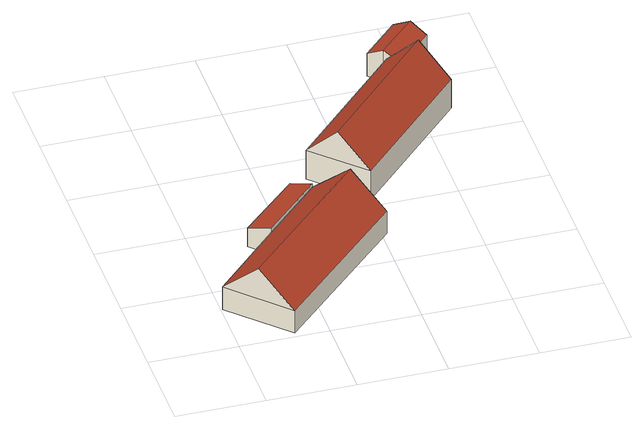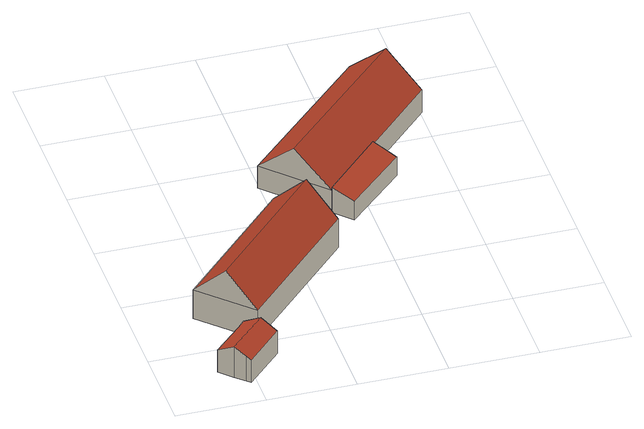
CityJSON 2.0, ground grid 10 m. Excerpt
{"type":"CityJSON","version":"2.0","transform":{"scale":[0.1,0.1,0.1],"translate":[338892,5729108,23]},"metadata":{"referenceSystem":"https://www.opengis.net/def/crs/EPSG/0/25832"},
"CityObjects":{
"building1":{"type":"Building","attributes":{"name":"Brinkmann","Gemeindeschluessel":"05170048","Geometrietyp2DReferenz":"3000","function":"31001_1010"},"address":[{"country":"Germany","locality":"Wesel","thoroughfareNumber":"13","thoroughfareName":"Im Außenbruch"}],"children":["building1-1","building1-2"]},
"building1-1":{"type":"BuildingPart","attributes":{"roofType":"3100","measuredHeight":6.75},"parents":["building1"],"geometry":[{"type":"MultiSurface","lod":"2","boundaries":[[[0,1,2,3]],[[4,5,1,0]],[[6,7,5,4]],[[3,8,0]],[[4,9,6]],[[6,9,8,3]],[[0,8,9,4]],[[2,1,5,7]],[[6,10,11,7]],[[10,3,2,11]]],"semantics":{"surfaces":[{"type":"WallSurface"},{"type":"RoofSurface"},{"type":"GroundSurface"},{"type":"ClosureSurface"}],"values":[0,0,0,0,0,1,1,2,0,3]}}]},
"building1-2":{"type":"BuildingPart","attributes":{"roofType":"2100","measuredHeight":3.38},"parents":["building1"],"geometry":[{"type":"MultiSurface","lod":"2","boundaries":[[[12,2,13,14]],[[15,16,11,17]],[[14,13,16,15]],[[17,12,14,15]],[[2,11,16,13]],[[12,17,10,3]],[[3,10,11,2]]],"semantics":{"surfaces":[{"type":"WallSurface"},{"type":"RoofSurface"},{"type":"GroundSurface"},{"type":"ClosureSurface"}],"values":[0,0,0,1,2,0,3]}}]},
"building2":{"type":"Building","attributes":{"Geometrietyp2DReferenz":"3000","Gemeindeschluessel":"05170048","function":"31001_2720","roofType":"3100","measuredHeight":7.56},"address":[{"country":"Germany","locality":"Wesel","thoroughfareNumber":"13","thoroughfareName":"Im Außenbruch"}],"geometry":[{"type":"Solid","lod":"2","boundaries":[[[[18,19,20,21]],[[22,23,19,18]],[[24,25,23,22]],[[21,20,25,24]],[[18,26,22]],[[24,27,21]],[[21,27,26,18]],[[22,26,27,24]],[[19,23,25,20]]]],"semantics":{"surfaces":[{"type":"WallSurface"},{"type":"RoofSurface"},{"type":"GroundSurface"}],"values":[[0,0,0,0,0,0,1,1,2]]}}]},
"building3":{"type":"Building","attributes":{"Geometrietyp2DReferenz":"3000","Gemeindeschluessel":"05170048","function":"31001_1313","roofType":"3100","measuredHeight":4.06},"address":[{"country":"Germany","locality":"Wesel","thoroughfareNumber":"13","thoroughfareName":"Im Außenbruch"}],"geometry":[{"type":"Solid","lod":"2","boundaries":[[[[28,29,30,31]],[[32,33,29,28]],[[34,35,33,32]],[[36,37,35,34]],[[38,39,37,36]],[[40,41,39,38]],[[42,43,41,40]],[[31,30,43,42]],[[34,32,28,31,36]],[[42,40,38,36,31]],[[29,33,35,37,39,41,43,30]]]],"semantics":{"surfaces":[{"type":"WallSurface"},{"type":"RoofSurface"},{"type":"GroundSurface"}],"values":[[0,0,0,0,0,0,0,0,1,1,2]]}}]}
},
"vertices":[
[204,142,43],[204,142,14],[141,206,14],[141,206,43],[61,0,43],[61,0,14],[0,62,43],[0,62,14],[173,174,82],[30,31,82],[77,141,43],[77,141,14],
[141,206,47],[122,225,14],[122,225,38],[57,162,38],[57,162,14],[77,141,48],
[278,395,48],[278,395,11],[151,263,11],[151,263,48],[333,341,48],[333,341,11],[206,209,48],[206,209,11],[305,368,86],[178,236,86],
[335,437,38],[335,437,9],[321,451,9],[321,451,49],[302,404,37],[302,404,9],[294,395,38],[294,395,9],[279,409,49],[279,409,9],[265,423,38],[265,423,9],[306,465,38],[306,465,9],[310,461,41],[310,461,9]
]}
